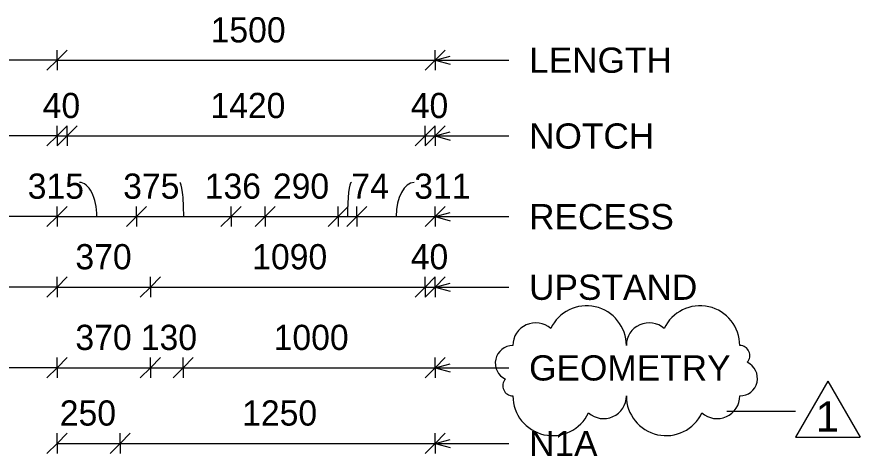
# Model space of a CAD drawing. Header units: millimetres. Extents: x -3747 to 9422, y -2678 to 8176.
# Drawn here: x 929 to 4274, y 6433 to 8176 of the extents above; entities that cross this region are included whole.
import ezdxf

# ---------------------------------------------------------------- set-up
doc = ezdxf.new("R2010")
doc.units = ezdxf.units.MM
for name, color, linetype, lineweight in [('A-ANNO-DIMS', 211, 'Continuous', 9), ('A-ANNO-DIMS-40', 211, 'Continuous', 9), ('A-DETL-MBND', 5, 'Continuous', 18), ('A-DETL-THIN', 151, 'Continuous', 18), ('G-ANNO-REVC', 71, 'Continuous', 9), ('G-ANNO-REVC-IDEN', 71, 'Continuous', 9), ('G-ANNO-TEXT', 231, 'Continuous', 9)]:
    doc.layers.add(name, color=color, linetype=linetype, lineweight=lineweight)
doc.styles.add('Arial_1', font='arial.ttf', dxfattribs={"height": 99.99999999999999})
doc.styles.add('Arial_3', font='arial.ttf', dxfattribs={"height": 119.9999999999999})
doc.styles.add('Nirmala UI Semilight', font='NirmalaS.ttf', dxfattribs={"height": 99.99999999999999})
doc.dimstyles.new('Arrow_Filled_-_2_5_NI_UI', dxfattribs={"dimscale": 304.8, "dimtxt": 104.7363945578231, "dimasz": 0.2624671916010498, "dimexe": 0.1312335958005249, "dimexo": 0.0625, "dimgap": 0.1312335958005249, "dimtad": 1, "dimdec": 0, "dimzin": 0, "dimdsep": 46, "dimtxsty": 'Nirmala UI Semilight', "dimblk1": 'OBLIQUE', "dimblk2": 'OBLIQUE', "dimsah": 1, "dimcen": 0.09, "dimazin": 0, "dimtfac": 1, "dimtdec": 4, "dimtix": 1, "dimtmove": 0, "dimatfit": 3, "dimfxl": 0.1312335958005249, "dimfxlon": 1, "dimtvp": 1, "dimtolj": 1, "dimtzin": 0, "dimarcsym": 2})
doc.dimstyles.new('Arrow_Filled_-_2_5_NI_UI_1', dxfattribs={"dimscale": 304.8, "dimtxt": 104.7363945578231, "dimasz": 0.2624671916010498, "dimexe": 0.1312335958005249, "dimexo": 0.0625, "dimgap": 0.1312335958005249, "dimtad": 1, "dimdec": 0, "dimzin": 0, "dimdsep": 46, "dimtxsty": 'Nirmala UI Semilight', "dimblk1": 'OBLIQUE', "dimblk2": 'OBLIQUE', "dimsah": 1, "dimcen": 0.09, "dimazin": 0, "dimtfac": 1, "dimtdec": 4, "dimtix": 1, "dimtmove": 2, "dimatfit": 3, "dimfxl": 0.1312335958005249, "dimfxlon": 1, "dimtvp": 1, "dimtolj": 1, "dimtzin": 0, "dimarcsym": 2})
doc.dimstyles.new('Arrow_Filled_-_2_5_NI_UI_2', dxfattribs={"dimscale": 304.8, "dimtxt": 104.7363945578231, "dimasz": 0.2624671916010498, "dimexe": 0.1312335958005249, "dimexo": 0.0625, "dimgap": 0.1312335958005249, "dimtad": 1, "dimdec": 0, "dimzin": 0, "dimdsep": 46, "dimtxsty": 'Nirmala UI Semilight', "dimblk1": 'OBLIQUE', "dimblk2": 'OBLIQUE', "dimsah": 1, "dimcen": 0.09, "dimazin": 0, "dimtfac": 1, "dimtdec": 4, "dimtix": 1, "dimtmove": 1, "dimatfit": 3, "dimfxl": 0.1312335958005249, "dimfxlon": 1, "dimtvp": 1, "dimtolj": 1, "dimtzin": 0, "dimarcsym": 2})

# ---------------------------------------------------------------- blocks, each defined once
blk = doc.blocks.new('DIMBLOCK46-Elevation Front')
at = {"layer": 'A-ANNO-DIMS-40'}
for p, q in [((1088.803830161594, 6483.779003772961), (1128.803830161594, 6523.779003772961)), ((1088.803830161594, 6483.77900377296), (1088.803830161594, 6523.779003772959)), ((1338.803830161591, 6483.779003772961), (1378.803830161591, 6523.779003772961)), ((1338.803830161591, 6483.77900377296), (1338.803830161591, 6523.779003772959)), ((1088.803830161594, 6483.779003772961), (1048.803830161594, 6443.779003772961)), ((1088.803830161594, 6483.779003772961), (1338.803830161591, 6483.779003772961)), ((1088.803830161594, 6483.77900377296), (1088.803830161594, 6443.77900377296)), ((1338.803830161591, 6483.779003772961), (1298.803830161591, 6443.779003772961)), ((1338.803830161591, 6483.77900377296), (1338.803830161591, 6443.77900377296))]:
    blk.add_line(p, q, dxfattribs=at)
at = {"layer": 'A-ANNO-DIMS-40', "color": 0, "insert": (1099.545945189422, 6654.247773098872), "char_height": 99.99999999999999, "width": 274.2189239332096, "attachment_point": 1, "line_spacing_factor": 1.142578849721707, "style": 'Nirmala UI Semilight'}
blk.add_mtext('250', dxfattribs=at)
blk = doc.blocks.new('_Oblique')
at = {"color": 0, "linetype": 'ByBlock', "lineweight": -2}
blk.add_line((-0.5, -0.5), (0.5, 0.5), dxfattribs=at)
blk = doc.blocks.new('DIMBLOCK47-Elevation Front')
at = {"layer": 'A-ANNO-DIMS-40'}
for p, q in [((1338.803830161591, 6483.779003772961), (1378.803830161591, 6523.779003772961)), ((1338.803830161591, 6483.77900377296), (1338.803830161591, 6523.779003772959)), ((2588.803830161568, 6483.779003772961), (2628.803830161568, 6523.779003772961)), ((2588.803830161568, 6483.77900377296), (2588.803830161568, 6523.779003772959)), ((1338.803830161591, 6483.779003772961), (1298.803830161591, 6443.779003772961)), ((1338.803830161591, 6483.779003772961), (2588.803830161568, 6483.779003772961)), ((1338.803830161591, 6483.77900377296), (1338.803830161591, 6443.77900377296)), ((2588.803830161568, 6483.779003772961), (2548.803830161568, 6443.779003772961)), ((2588.803830161568, 6483.77900377296), (2588.803830161568, 6443.77900377296))]:
    blk.add_line(p, q, dxfattribs=at)
at = {"layer": 'A-ANNO-DIMS-40', "color": 0, "insert": (1822.885772029236, 6654.247773098872), "char_height": 99.99999999999999, "width": 338.2033395176251, "attachment_point": 1, "line_spacing_factor": 1.142578849721707, "style": 'Nirmala UI Semilight'}
blk.add_mtext('1250', dxfattribs=at)
blk = doc.blocks.new('DIMBLOCK70-Elevation Front')
at = {"layer": 'A-ANNO-DIMS-40'}
for p, q in [((1088.803830161594, 6783.77900377296), (1128.803830161594, 6823.779003772959)), ((1088.803830161594, 6783.77900377296), (1088.803830161594, 6823.779003772959)), ((1458.803830161702, 6783.77900377296), (1498.803830161702, 6823.779003772959)), ((1458.803830161702, 6783.77900377296), (1458.803830161702, 6823.779003772959)), ((1088.803830161594, 6783.77900377296), (1048.803830161594, 6743.77900377296)), ((1088.803830161594, 6783.77900377296), (1458.803830161702, 6783.77900377296)), ((1088.803830161594, 6783.77900377296), (1088.803830161594, 6743.77900377296)), ((1458.803830161702, 6783.77900377296), (1418.803830161702, 6743.77900377296)), ((1458.803830161702, 6783.77900377296), (1458.803830161702, 6743.77900377296))]:
    blk.add_line(p, q, dxfattribs=at)
at = {"layer": 'A-ANNO-DIMS-40', "color": 0, "insert": (1161.450243272347, 6954.247773098872), "char_height": 99.99999999999999, "width": 269.6486085343228, "attachment_point": 1, "line_spacing_factor": 1.142578849721707, "style": 'Nirmala UI Semilight'}
blk.add_mtext('370', dxfattribs=at)
blk = doc.blocks.new('DIMBLOCK71-Elevation Front')
at = {"layer": 'A-ANNO-DIMS-40'}
for p, q in [((1458.803830161702, 6783.77900377296), (1498.803830161702, 6823.779003772959)), ((1458.803830161702, 6783.77900377296), (1458.803830161702, 6823.779003772959)), ((1588.803830161628, 6783.77900377296), (1628.803830161628, 6823.779003772959)), ((1588.803830161628, 6783.77900377296), (1588.803830161628, 6823.779003772959)), ((1458.803830161702, 6783.77900377296), (1418.803830161702, 6743.77900377296)), ((1458.803830161702, 6783.77900377296), (1588.803830161628, 6783.77900377296)), ((1458.803830161702, 6783.77900377296), (1458.803830161702, 6743.77900377296)), ((1588.803830161628, 6783.77900377296), (1548.803830161628, 6743.77900377296)), ((1588.803830161628, 6783.77900377296), (1588.803830161628, 6743.77900377296))]:
    blk.add_line(p, q, dxfattribs=at)
at = {"layer": 'A-ANNO-DIMS-40', "color": 0, "insert": (1420.971733686711, 6954.247773098872), "char_height": 99.99999999999999, "width": 246.7970315398886, "attachment_point": 1, "line_spacing_factor": 1.142578849721707, "style": 'Nirmala UI Semilight'}
blk.add_mtext('130', dxfattribs=at)
blk = doc.blocks.new('DIMBLOCK72-Elevation Front')
at = {"layer": 'A-ANNO-DIMS-40'}
for p, q in [((1588.803830161628, 6783.77900377296), (1628.803830161628, 6823.779003772959)), ((1588.803830161628, 6783.77900377296), (1588.803830161628, 6823.779003772959)), ((2588.803830161568, 6783.77900377296), (2628.803830161568, 6823.779003772959)), ((2588.803830161568, 6783.77900377296), (2588.803830161568, 6823.779003772959)), ((1588.803830161628, 6783.77900377296), (1548.803830161628, 6743.77900377296)), ((1588.803830161628, 6783.77900377296), (2588.803830161568, 6783.77900377296)), ((1588.803830161628, 6783.77900377296), (1588.803830161628, 6743.77900377296)), ((2588.803830161568, 6783.77900377296), (2548.803830161568, 6743.77900377296)), ((2588.803830161568, 6783.77900377296), (2588.803830161568, 6743.77900377296))]:
    blk.add_line(p, q, dxfattribs=at)
at = {"layer": 'A-ANNO-DIMS-40', "color": 0, "insert": (1947.885772029254, 6954.247773098872), "char_height": 99.99999999999999, "width": 338.2033395176251, "attachment_point": 1, "line_spacing_factor": 1.142578849721707, "style": 'Nirmala UI Semilight'}
blk.add_mtext('1000', dxfattribs=at)
blk = doc.blocks.new('DIMBLOCK77-Elevation Front')
at = {"layer": 'A-ANNO-DIMS-40'}
for p, q in [((1088.803830161594, 7103.779003772961), (1128.803830161594, 7143.77900377296)), ((1088.803830161594, 7103.77900377296), (1088.803830161594, 7143.779003772959)), ((1458.803830161702, 7103.779003772961), (1498.803830161702, 7143.77900377296)), ((1458.803830161702, 7103.77900377296), (1458.803830161702, 7143.779003772959)), ((1088.803830161594, 7103.779003772961), (1048.803830161594, 7063.779003772961)), ((1088.803830161594, 7103.779003772961), (1458.803830161702, 7103.779003772961)), ((1088.803830161594, 7103.77900377296), (1088.803830161594, 7063.77900377296)), ((1458.803830161702, 7103.779003772961), (1418.803830161702, 7063.779003772961)), ((1458.803830161702, 7103.77900377296), (1458.803830161702, 7063.77900377296))]:
    blk.add_line(p, q, dxfattribs=at)
at = {"layer": 'A-ANNO-DIMS-40', "color": 0, "insert": (1161.450243272347, 7274.247773098872), "char_height": 99.99999999999999, "width": 269.6486085343228, "attachment_point": 1, "line_spacing_factor": 1.142578849721707, "style": 'Nirmala UI Semilight'}
blk.add_mtext('370', dxfattribs=at)
blk = doc.blocks.new('DIMBLOCK78-Elevation Front')
at = {"layer": 'A-ANNO-DIMS-40'}
for p, q in [((1458.803830161702, 7103.779003772961), (1498.803830161702, 7143.77900377296)), ((1458.803830161702, 7103.77900377296), (1458.803830161702, 7143.779003772959)), ((2548.803830161576, 7103.779003772961), (2588.803830161576, 7143.77900377296)), ((2548.803830161576, 7103.77900377296), (2548.803830161576, 7143.779003772959)), ((1458.803830161702, 7103.779003772961), (1418.803830161702, 7063.779003772961)), ((1458.803830161702, 7103.779003772961), (2548.803830161576, 7103.779003772961)), ((1458.803830161702, 7103.77900377296), (1458.803830161702, 7063.77900377296)), ((2548.803830161576, 7103.779003772961), (2508.803830161576, 7063.779003772961)), ((2548.803830161576, 7103.77900377296), (2548.803830161576, 7063.77900377296))]:
    blk.add_line(p, q, dxfattribs=at)
at = {"layer": 'A-ANNO-DIMS-40', "color": 0, "insert": (1862.885772029295, 7274.247773098872), "char_height": 99.99999999999999, "width": 338.2033395176251, "attachment_point": 1, "line_spacing_factor": 1.142578849721707, "style": 'Nirmala UI Semilight'}
blk.add_mtext('1090', dxfattribs=at)
blk = doc.blocks.new('DIMBLOCK79-Elevation Front')
at = {"layer": 'A-ANNO-DIMS-40'}
for p, q in [((2548.803830161576, 7103.779003772961), (2588.803830161576, 7143.77900377296)), ((2548.803830161576, 7103.77900377296), (2548.803830161576, 7143.779003772959)), ((2588.803830161568, 7103.779003772961), (2628.803830161568, 7143.77900377296)), ((2588.803830161568, 7103.77900377296), (2588.803830161568, 7143.779003772959)), ((2548.803830161576, 7103.779003772961), (2508.803830161576, 7063.779003772961)), ((2548.803830161576, 7103.779003772961), (2588.803830161568, 7103.779003772961)), ((2588.803830161568, 7103.779003772961), (2548.803830161568, 7063.779003772961)), ((2548.803830161576, 7103.77900377296), (2548.803830161576, 7063.77900377296)), ((2588.803830161568, 7103.77900377296), (2588.803830161568, 7063.77900377296))]:
    blk.add_line(p, q, dxfattribs=at)
at = {"layer": 'A-ANNO-DIMS-40', "color": 0, "insert": (2491.679757805357, 7274.247773098872), "char_height": 99.99999999999999, "width": 185.0977736549165, "attachment_point": 1, "line_spacing_factor": 1.142578849721707, "style": 'Nirmala UI Semilight'}
blk.add_mtext('40', dxfattribs=at)
blk = doc.blocks.new('DIMBLOCK80-Elevation Front')
at = {"layer": 'A-ANNO-DIMS-40'}
for p, q in [((1088.803830161594, 7703.779003772963), (1128.803830161594, 7743.779003772963)), ((1088.803830161594, 7703.779003772963), (1088.803830161594, 7743.779003772963)), ((1128.803830161595, 7703.779003772963), (1168.803830161595, 7743.779003772963)), ((1128.803830161595, 7703.779003772963), (1128.803830161595, 7743.779003772963)), ((1088.803830161594, 7703.779003772963), (1048.803830161594, 7663.779003772964)), ((1088.803830161594, 7703.779003772963), (1128.803830161595, 7703.779003772963)), ((1128.803830161595, 7703.779003772963), (1088.803830161595, 7663.779003772964)), ((1088.803830161594, 7703.779003772963), (1088.803830161594, 7663.779003772964)), ((1128.803830161595, 7703.779003772963), (1128.803830161595, 7663.779003772964))]:
    blk.add_line(p, q, dxfattribs=at)
at = {"layer": 'A-ANNO-DIMS-40', "color": 0, "insert": (1031.679757805379, 7874.247773098875), "char_height": 99.99999999999999, "width": 185.0977736549165, "attachment_point": 1, "line_spacing_factor": 1.142578849721707, "style": 'Nirmala UI Semilight'}
blk.add_mtext('40', dxfattribs=at)
blk = doc.blocks.new('DIMBLOCK81-Elevation Front')
at = {"layer": 'A-ANNO-DIMS-40'}
for p, q in [((1128.803830161595, 7703.779003772963), (1168.803830161595, 7743.779003772963)), ((1128.803830161595, 7703.779003772963), (1128.803830161595, 7743.779003772963)), ((2548.803830161576, 7703.779003772963), (2588.803830161576, 7743.779003772963)), ((2548.803830161576, 7703.779003772963), (2548.803830161576, 7743.779003772963)), ((1128.803830161595, 7703.779003772963), (1088.803830161595, 7663.779003772964)), ((1128.803830161595, 7703.779003772963), (2548.803830161576, 7703.779003772963)), ((1128.803830161595, 7703.779003772963), (1128.803830161595, 7663.779003772964)), ((2548.803830161576, 7703.779003772963), (2508.803830161576, 7663.779003772964)), ((2548.803830161576, 7703.779003772963), (2548.803830161576, 7663.779003772964))]:
    blk.add_line(p, q, dxfattribs=at)
at = {"layer": 'A-ANNO-DIMS-40', "color": 0, "insert": (1696.933622987807, 7874.247773098875), "char_height": 99.99999999999999, "width": 340.4884972170685, "attachment_point": 1, "line_spacing_factor": 1.142578849721707, "style": 'Nirmala UI Semilight'}
blk.add_mtext('1420', dxfattribs=at)
blk = doc.blocks.new('DIMBLOCK82-Elevation Front')
at = {"layer": 'A-ANNO-DIMS-40'}
for p, q in [((2548.803830161576, 7703.779003772963), (2588.803830161576, 7743.779003772963)), ((2548.803830161576, 7703.779003772963), (2548.803830161576, 7743.779003772963)), ((2588.803830161568, 7703.779003772963), (2628.803830161568, 7743.779003772963)), ((2588.803830161568, 7703.779003772963), (2588.803830161568, 7743.779003772963)), ((2548.803830161576, 7703.779003772963), (2508.803830161576, 7663.779003772964)), ((2548.803830161576, 7703.779003772963), (2588.803830161568, 7703.779003772963)), ((2588.803830161568, 7703.779003772963), (2548.803830161568, 7663.779003772964)), ((2548.803830161576, 7703.779003772963), (2548.803830161576, 7663.779003772964)), ((2588.803830161568, 7703.779003772963), (2588.803830161568, 7663.779003772964))]:
    blk.add_line(p, q, dxfattribs=at)
at = {"layer": 'A-ANNO-DIMS-40', "color": 0, "insert": (2491.679757805357, 7874.247773098875), "char_height": 99.99999999999999, "width": 185.0977736549165, "attachment_point": 1, "line_spacing_factor": 1.142578849721707, "style": 'Nirmala UI Semilight'}
blk.add_mtext('40', dxfattribs=at)
blk = doc.blocks.new('DIMBLOCK85-Elevation Front')
at = {"layer": 'A-ANNO-DIMS-40'}
for p, q in [((1088.803830161594, 8003.779003772964), (1128.803830161594, 8043.779003772964)), ((1088.803830161594, 8003.779003772963), (1088.803830161594, 8043.779003772963)), ((2588.803830161568, 8003.779003772964), (2628.803830161568, 8043.779003772964)), ((2588.803830161568, 8003.779003772963), (2588.803830161568, 8043.779003772963)), ((1088.803830161594, 8003.779003772964), (1048.803830161594, 7963.779003772965)), ((1088.803830161594, 8003.779003772964), (2588.803830161568, 8003.779003772964)), ((1088.803830161594, 8003.779003772963), (1088.803830161594, 7963.779003772964)), ((2588.803830161568, 8003.779003772964), (2548.803830161568, 7963.779003772965)), ((2588.803830161568, 8003.779003772963), (2588.803830161568, 7963.779003772964))]:
    blk.add_line(p, q, dxfattribs=at)
at = {"layer": 'A-ANNO-DIMS-40', "color": 0, "insert": (1697.885772029237, 8174.247773098875), "char_height": 99.99999999999999, "width": 338.2033395176251, "attachment_point": 1, "line_spacing_factor": 1.142578849721707, "style": 'Nirmala UI Semilight'}
blk.add_mtext('1500', dxfattribs=at)
blk = doc.blocks.new('DIMBLOCK95-Elevation Front')
at = {"layer": 'A-ANNO-DIMS-40'}
for p, q in [((1088.803830161594, 7383.779003772965), (1128.803830161594, 7423.779003772964)), ((1088.803830161594, 7383.779003772963), (1088.803830161594, 7423.779003772963)), ((1403.743353981519, 7383.779003772965), (1443.743353981519, 7423.779003772964)), ((1403.743353981519, 7383.779003772963), (1403.743353981519, 7423.779003772963)), ((1088.803830161594, 7383.779003772965), (1048.803830161594, 7343.779003772965)), ((1088.803830161594, 7383.779003772965), (1403.743353981519, 7383.779003772965)), ((1088.803830161594, 7383.779003772963), (1088.803830161594, 7343.779003772964)), ((1403.743353981519, 7383.779003772965), (1363.743353981519, 7343.779003772965)), ((1403.743353981519, 7383.779003772963), (1403.743353981519, 7343.779003772964))]:
    blk.add_line(p, q, dxfattribs=at)
blk.add_ellipse((1177.985136656462, 7383.779003772963), major_axis=(3.08516924682955e-13, 135.214904143475), ratio=0.5050364517703929, start_param=4.712388980384684, end_param=6.283185307179587, dxfattribs=at)
at = {"layer": 'A-ANNO-DIMS-40', "color": 0, "insert": (972.3209437065552, 7554.247773098875), "char_height": 99.99999999999999, "width": 246.7970315398886, "attachment_point": 1, "line_spacing_factor": 1.142578849721707, "style": 'Nirmala UI Semilight'}
blk.add_mtext('315', dxfattribs=at)
blk = doc.blocks.new('DIMBLOCK96-Elevation Front')
at = {"layer": 'A-ANNO-DIMS-40'}
for p, q in [((1403.743353981519, 7383.779003772965), (1443.743353981519, 7423.779003772964)), ((1403.743353981519, 7383.779003772963), (1403.743353981519, 7423.779003772963)), ((1778.743353981417, 7383.779003772965), (1818.743353981417, 7423.779003772964)), ((1778.743353981417, 7383.779003772963), (1778.743353981417, 7423.779003772963)), ((1403.743353981519, 7383.779003772965), (1363.743353981519, 7343.779003772965)), ((1403.743353981519, 7383.779003772965), (1778.743353981417, 7383.779003772965)), ((1403.743353981519, 7383.779003772963), (1403.743353981519, 7343.779003772964)), ((1778.743353981417, 7383.779003772965), (1738.743353981417, 7343.779003772965)), ((1778.743353981417, 7383.779003772963), (1778.743353981417, 7343.779003772964))]:
    blk.add_line(p, q, dxfattribs=at)
blk.add_ellipse((1575.66416811775, 7383.779003772963), major_axis=(0, 135.214904143475), ratio=0.115217963303712, start_param=4.712388980384685, end_param=6.283185307179588, dxfattribs=at)
at = {"layer": 'A-ANNO-DIMS-40', "color": 0, "insert": (1350.956994339148, 7554.247773098875), "char_height": 99.99999999999999, "width": 269.6486085343228, "attachment_point": 1, "line_spacing_factor": 1.142578849721707, "style": 'Nirmala UI Semilight'}
blk.add_mtext('375', dxfattribs=at)
blk = doc.blocks.new('DIMBLOCK97-Elevation Front')
at = {"layer": 'A-ANNO-DIMS-40'}
for p, q in [((1778.743353981417, 7383.779003772965), (1818.743353981417, 7423.779003772964)), ((1778.743353981417, 7383.779003772963), (1778.743353981417, 7423.779003772963)), ((1914.410506785832, 7383.779003772965), (1954.410506785833, 7423.779003772964)), ((1914.410506785832, 7383.779003772963), (1914.410506785832, 7423.779003772963)), ((1778.743353981417, 7383.779003772965), (1738.743353981417, 7343.779003772965)), ((1778.743353981417, 7383.779003772965), (1914.410506785832, 7383.779003772965)), ((1778.743353981417, 7383.779003772963), (1778.743353981417, 7343.779003772964)), ((1914.410506785832, 7383.779003772965), (1874.410506785832, 7343.779003772965)), ((1914.410506785832, 7383.779003772963), (1914.410506785832, 7343.779003772964))]:
    blk.add_line(p, q, dxfattribs=at)
at = {"layer": 'A-ANNO-DIMS-40', "color": 0, "insert": (1674.44784772199, 7554.247773098875), "char_height": 99.99999999999999, "width": 246.7970315398886, "attachment_point": 1, "line_spacing_factor": 1.142578849721707, "style": 'Nirmala UI Semilight'}
blk.add_mtext('136', dxfattribs=at)
blk = doc.blocks.new('DIMBLOCK98-Elevation Front')
at = {"layer": 'A-ANNO-DIMS-40'}
for p, q in [((1914.410506785832, 7383.779003772965), (1954.410506785833, 7423.779003772964)), ((1914.410506785832, 7383.779003772963), (1914.410506785832, 7423.779003772963)), ((2204.002740130471, 7383.779003772965), (2244.002740130471, 7423.779003772964)), ((2204.002740130471, 7383.779003772963), (2204.002740130471, 7423.779003772963)), ((1914.410506785832, 7383.779003772965), (1874.410506785832, 7343.779003772965)), ((1914.410506785832, 7383.779003772965), (2204.002740130471, 7383.779003772965)), ((1914.410506785832, 7383.779003772963), (1914.410506785832, 7343.779003772964)), ((2204.002740130471, 7383.779003772965), (2164.002740130471, 7343.779003772965)), ((2204.002740130471, 7383.779003772963), (2204.002740130471, 7343.779003772964))]:
    blk.add_line(p, q, dxfattribs=at)
at = {"layer": 'A-ANNO-DIMS-40', "color": 0, "insert": (1944.948738485981, 7554.247773098875), "char_height": 99.99999999999999, "width": 274.2189239332096, "attachment_point": 1, "line_spacing_factor": 1.142578849721707, "style": 'Nirmala UI Semilight'}
blk.add_mtext('290', dxfattribs=at)
blk = doc.blocks.new('DIMBLOCK99-Elevation Front')
at = {"layer": 'A-ANNO-DIMS-40'}
for p, q in [((2204.002740130471, 7383.779003772965), (2244.002740130471, 7423.779003772964)), ((2204.002740130471, 7383.779003772963), (2204.002740130471, 7423.779003772963)), ((2277.644540603537, 7383.779003772965), (2317.644540603537, 7423.779003772964)), ((2277.644540603537, 7383.779003772963), (2277.644540603537, 7423.779003772963)), ((2204.002740130471, 7383.779003772965), (2164.002740130471, 7343.779003772965)), ((2204.002740130471, 7383.779003772965), (2277.644540603537, 7383.779003772965)), ((2204.002740130471, 7383.779003772963), (2204.002740130471, 7343.779003772964)), ((2277.644540603537, 7383.779003772965), (2237.644540603537, 7343.779003772965)), ((2277.644540603537, 7383.779003772963), (2277.644540603537, 7343.779003772964))]:
    blk.add_line(p, q, dxfattribs=at)
blk.add_ellipse((2256.202277898226, 7383.779003772963), major_axis=(0, 135.214904143475), ratio=0.1137347811518168, start_param=1.554312234475219e-15, end_param=1.570796326794898, dxfattribs=at)
at = {"layer": 'A-ANNO-DIMS-40', "color": 0, "insert": (2256.202277898226, 7554.247773098875), "char_height": 99.99999999999999, "width": 180.5274582560296, "attachment_point": 1, "line_spacing_factor": 1.142578849721707, "style": 'Nirmala UI Semilight'}
blk.add_mtext('74', dxfattribs=at)
blk = doc.blocks.new('DIMBLOCK100-Elevation Front')
at = {"layer": 'A-ANNO-DIMS-40'}
for p, q in [((2277.644540603537, 7383.779003772965), (2317.644540603537, 7423.779003772964)), ((2277.644540603537, 7383.779003772963), (2277.644540603537, 7423.779003772963)), ((2588.803830161568, 7383.779003772965), (2628.803830161568, 7423.779003772964)), ((2588.803830161568, 7383.779003772963), (2588.803830161568, 7423.779003772963)), ((2277.644540603537, 7383.779003772965), (2237.644540603537, 7343.779003772965)), ((2277.644540603537, 7383.779003772965), (2588.803830161568, 7383.779003772965)), ((2277.644540603537, 7383.779003772963), (2277.644540603537, 7343.779003772964)), ((2588.803830161568, 7383.779003772965), (2548.803830161568, 7343.779003772965)), ((2588.803830161568, 7383.779003772963), (2588.803830161568, 7343.779003772964))]:
    blk.add_line(p, q, dxfattribs=at)
blk.add_ellipse((2505.583624218993, 7383.779003772963), major_axis=(0, 135.214904143475), ratio=0.5351439569092222, start_param=1.554312234475219e-15, end_param=1.570796326794898, dxfattribs=at)
at = {"layer": 'A-ANNO-DIMS-40', "color": 0, "insert": (2505.583624218993, 7554.247773098875), "char_height": 99.99999999999999, "width": 219.3751391465677, "attachment_point": 1, "line_spacing_factor": 1.142578849721707, "style": 'Nirmala UI Semilight'}
blk.add_mtext('311', dxfattribs=at)
blk = doc.blocks.new('Family - ___-3173251-Elevation Front')
at = {"layer": 'G-ANNO-REVC'}
for centre, radius, start, end in [((3189.369949696957, 6871.994174515244), 157.5, 0, 154.7912347032415), ((3639.369949696957, 6871.994174515244), 157.5, 0, 154.7912347032415), ((2986.869949696957, 6871.994174515244), 89.99999999999969, 48.1896851042212, 180), ((3436.869949696957, 6871.994174515244), 89.99999999999969, 48.1896851042212, 180), ((2896.869949696957, 6801.994174515244), 69.99999999999955, 90, 244.7912347032408), ((3796.869949696957, 6831.994174515245), 40.00000000000006, 318.1896851042211, 90), ((3796.869949696957, 6741.994174515245), 70, 269.9999999999996, 64.79123470324109), ((2896.869949696957, 6711.994174515244), 40.00000000000006, 138.1896851042215, 269.9999999999996), ((3054.369949696957, 6671.994174515244), 157.5, 180, 334.7912347032412), ((3256.869949696957, 6671.994174515244), 89.99999999999969, 228.189685104221, 0), ((3504.369949696957, 6671.994174515244), 157.5, 180, 334.7912347032412), ((3706.869949696957, 6671.994174515244), 89.99999999999969, 228.189685104221, 0)]:
    blk.add_arc(centre, radius, start, end, dxfattribs=at)
blk = doc.blocks.new('M_Revision Tag - M_Revision Tag-33754-Elevation Front')
at = {"layer": 'G-ANNO-REVC-IDEN'}
for p, q in [((4145.901526748826, 6730.051802102403), (4017.585429421431, 6507.801802102402)), ((4145.901526748826, 6730.051802102403), (4274.217624076219, 6507.801802102402)), ((4017.585429421431, 6507.801802102402), (4274.217624076219, 6507.801802102402))]:
    blk.add_line(p, q, dxfattribs=at)

msp = doc.modelspace()

# ---------------------------------------------------------------- linework, layer by layer
at = {"layer": 'A-DETL-MBND'}
msp.add_line((1088.803830161594, 7383.779003772963), (-2614.810779185922, 7383.779003772976), dxfattribs=at)
at = {"layer": 'A-DETL-THIN'}
for p, q in [((1088.803830161594, 8003.779003772964), (-3574.810779185921, 8003.779003772979)), ((1088.803830161594, 7703.779003772966), (-3254.810779185922, 7703.779003772979)), ((1088.803830161594, 7103.779003772961), (-2294.810779185922, 7103.779003772972)), ((1088.803830161594, 6783.77900377296), (-1974.810779185922, 6783.77900377297))]:
    msp.add_line(p, q, dxfattribs=at)
at = {"layer": 'G-ANNO-REVC-IDEN'}
msp.add_line((3745.927609705826, 6611.577328997963), (4017.585429421431, 6611.577328997962), dxfattribs=at)
at = {"layer": 'G-ANNO-TEXT', "color": 7}
for p, q in [((2588.563500202782, 8003.851584010571), (2648.563500202783, 8019.928535556434)), ((2588.563500202782, 8003.851584010571), (2648.563500202781, 7987.774632464699)), ((2588.563500202782, 8003.851584010571), (2881.071965434435, 8003.851584010549)), ((2588.563500202782, 7703.145389593434), (2648.563500202783, 7719.222341139294)), ((2588.563500202782, 7703.145389593434), (2648.56350020278, 7687.06843804756)), ((2588.563500202782, 7703.145389593434), (2881.071965434435, 7703.145389593406)), ((2588.563500202782, 7383.145389593433), (2648.563500202783, 7399.222341139293)), ((2588.563500202782, 7383.145389593433), (2648.56350020278, 7367.06843804756)), ((2588.563500202782, 7383.145389593433), (2881.071965434433, 7383.145389593405)), ((2588.563500202782, 7103.145389593434), (2648.563500202783, 7119.222341139293)), ((2588.563500202782, 7103.145389593434), (2648.56350020278, 7087.068438047559)), ((2588.563500202782, 7103.145389593434), (2881.071965434435, 7103.145389593401)), ((2588.563500202782, 6783.14538959343), (2648.563500202783, 6799.222341139292)), ((2588.563500202782, 6783.14538959343), (2648.56350020278, 6767.068438047557)), ((2588.563500202782, 6783.14538959343), (2881.071965434434, 6783.1453895934)), ((2588.563500202782, 6483.145389593427), (2648.563500202783, 6499.222341139288)), ((2588.563500202782, 6483.145389593427), (2648.56350020278, 6467.068438047554)), ((2588.563500202782, 6483.145389593427), (2881.071965434434, 6483.145389593401))]:
    msp.add_line(p, q, dxfattribs=at)

# ---------------------------------------------------------------- block references
at = {"layer": 'G-ANNO-REVC'}
msp.add_blockref('Family - ___-3173251-Elevation Front', (0, 0), dxfattribs=at)
at = {"layer": 'G-ANNO-REVC-IDEN'}
msp.add_blockref('M_Revision Tag - M_Revision Tag-33754-Elevation Front', (0, 0), dxfattribs=at)

# ---------------------------------------------------------------- texts
at = {"layer": 'G-ANNO-REVC-IDEN', "insert": (4097.801788363142, 6650.044522560189), "char_height": 119.9999999999999, "width": 115.4429999999999, "attachment_point": 1, "style": 'Arial_3'}
msp.add_mtext('1', dxfattribs=at)
at = {"layer": 'G-ANNO-TEXT', "color": 7, "char_height": 99.99999999999999, "attachment_point": 1, "style": 'Arial_1'}
for s, insert, width in [('LENGTH', (2961.071965434433, 8053.851584010547), 686.2444999999999), ('NOTCH', (2961.071965434433, 7753.145389593403), 602.869), ('RECESS', (2961.071965434433, 7433.145389593402), 692.658), ('UPSTAND', (2961.071965434433, 7153.145389593398), 808.1010000000001), ('GEOMETRY', (2961.071965434433, 6833.145389593397), 965.2317499999998), ('N1A', (2961.071965434432, 6533.145389593398), 327.0885)]:
    msp.add_mtext(s, dxfattribs=dict(at, insert=insert, width=width))

# ---------------------------------------------------------------- dimensions: what is measured, and where the dimension line sits
at = {"layer": 'A-ANNO-DIMS'}
for base, p1, p2, override, picture, middle in [((2588.803830161568, 8003.779003772963), (1088.803830161594, 7963.779003772964), (2588.803830161568, 7963.779003772964), {"dimpost": '<>', "dimfxl": 1499.999999999974}, 'DIMBLOCK85-Elevation Front', (1838.803830161581, 8095.731584083134)), ((1128.803830161595, 7703.779003772963), (1088.803830161594, 7663.779003772964), (1128.803830161595, 7663.779003772964), {"dimpost": '<>', "dimfxl": 40.00000000000091}, 'DIMBLOCK80-Elevation Front', (1108.803830161595, 7795.452644054623)), ((2548.803830161576, 7703.779003772963), (1128.803830161595, 7663.779003772964), (2548.803830161576, 7663.779003772964), {"dimpost": '<>', "dimfxl": 1419.99999999998}, 'DIMBLOCK81-Elevation Front', (1838.803830161585, 7795.731584083134)), ((2588.803830161568, 7703.779003772963), (2548.803830161576, 7663.779003772964), (2588.803830161568, 7663.779003772964), {"dimpost": '<>', "dimfxl": 39.99999999999227}, 'DIMBLOCK82-Elevation Front', (2568.803830161572, 7795.452644054623)), ((2204.002740130471, 7383.779003772963), (1914.410506785832, 7343.779003772964), (2204.002740130471, 7343.779003772964), {"dimpost": '<>', "dimfxl": 289.5922333446388}, 'DIMBLOCK98-Elevation Front', (2059.206623458152, 7475.487511558187)), ((1458.803830161702, 7103.77900377296), (1088.803830161594, 7063.77900377296), (1458.803830161702, 7063.77900377296), {"dimpost": '<>', "dimfxl": 370.0000000001075}, 'DIMBLOCK77-Elevation Front', (1273.803830161648, 7195.487511558184)), ((2548.803830161576, 7103.77900377296), (1458.803830161702, 7063.77900377296), (2548.803830161576, 7063.77900377296), {"dimpost": '<>', "dimfxl": 1089.999999999874}, 'DIMBLOCK78-Elevation Front', (2003.803830161639, 7195.766451586695)), ((2588.803830161568, 7103.77900377296), (2548.803830161576, 7063.77900377296), (2588.803830161568, 7063.77900377296), {"dimpost": '<>', "dimfxl": 39.99999999999227}, 'DIMBLOCK79-Elevation Front', (2568.803830161572, 7195.452644054621)), ((1458.803830161702, 6783.77900377296), (1088.803830161594, 6743.77900377296), (1458.803830161702, 6743.77900377296), {"dimpost": '<>', "dimfxl": 370.0000000001075}, 'DIMBLOCK70-Elevation Front', (1273.803830161648, 6875.487511558184)), ((1588.803830161628, 6783.77900377296), (1458.803830161702, 6743.77900377296), (1588.803830161628, 6743.77900377296), {"dimpost": '<>', "dimfxl": 129.9999999999256}, 'DIMBLOCK71-Elevation Front', (1523.803830161665, 6875.766451586695)), ((2588.803830161568, 6783.77900377296), (1588.803830161628, 6743.77900377296), (2588.803830161568, 6743.77900377296), {"dimpost": '<>', "dimfxl": 999.9999999999404}, 'DIMBLOCK72-Elevation Front', (2088.803830161598, 6875.731584083132)), ((1338.803830161591, 6483.77900377296), (1088.803830161594, 6443.77900377296), (1338.803830161591, 6443.77900377296), {"dimpost": '<>', "dimfxl": 249.9999999999966}, 'DIMBLOCK46-Elevation Front', (1213.803830161592, 6575.452644054621)), ((2588.803830161568, 6483.77900377296), (1338.803830161591, 6443.77900377296), (2588.803830161568, 6443.77900377296), {"dimpost": '<>', "dimfxl": 1249.999999999977}, 'DIMBLOCK47-Elevation Front', (1963.803830161579, 6575.731584083132))]:
    dim = msp.add_linear_dim(base=base, p1=p1, p2=p2, dimstyle='Arrow_Filled_-_2_5_NI_UI', override=override, dxfattribs=at)
    dim.commit()
    dim.dimension.update_dxf_attribs({"geometry": picture, "text_midpoint": middle})
for base, p1, p2, dimstyle, override, picture, middle in [((1403.743353981519, 7383.779003772963), (1088.803830161594, 7343.779003772964), (1403.743353981519, 7343.779003772964), 'Arrow_Filled_-_2_5_NI_UI_2', {"dimpost": '<>', "dimfxl": 314.9395238199249}, 'DIMBLOCK95-Elevation Front', (1095.7194594765, 7487.581106432208)), ((1778.743353981417, 7383.779003772963), (1403.743353981519, 7343.779003772964), (1778.743353981417, 7343.779003772964), 'Arrow_Filled_-_2_5_NI_UI_2', {"dimpost": '<>', "dimfxl": 374.9999999998975}, 'DIMBLOCK96-Elevation Front', (1485.781298606309, 7487.581106432208)), ((1914.410506785832, 7383.779003772963), (1778.743353981417, 7343.779003772964), (1914.410506785832, 7343.779003772964), 'Arrow_Filled_-_2_5_NI_UI_1', {"dimpost": '<>', "dimfxl": 135.6671528044155}, 'DIMBLOCK97-Elevation Front', (1797.846363491934, 7487.581106432208)), ((2277.644540603537, 7383.779003772963), (2204.002740130471, 7343.779003772964), (2277.644540603537, 7343.779003772964), 'Arrow_Filled_-_2_5_NI_UI_2', {"dimpost": '<>', "dimfxl": 73.64180047306627}, 'DIMBLOCK99-Elevation Front', (2346.466007026241, 7487.581106432208)), ((2588.803830161568, 7383.779003772963), (2277.644540603537, 7343.779003772964), (2588.803830161568, 7343.779003772964), 'Arrow_Filled_-_2_5_NI_UI_2', {"dimpost": '<>', "dimfxl": 311.1592895580307}, 'DIMBLOCK100-Elevation Front', (2615.271193792277, 7487.581106432208))]:
    dim = msp.add_linear_dim(base=base, p1=p1, p2=p2, dimstyle=dimstyle, override=override, dxfattribs=at)
    dim.commit()
    dim.dimension.update_dxf_attribs({"geometry": picture, "text_midpoint": middle, "dimtype": 160})

doc.saveas('drawing.dxf')
